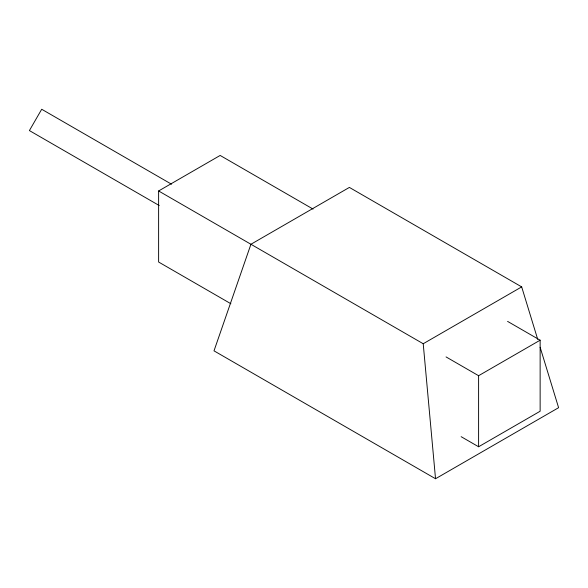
<?xml version="1.0" encoding="UTF-8"?>
<svg xmlns="http://www.w3.org/2000/svg" width="588" height="588" viewBox="0 0 588 588"><rect width="100%" height="100%" fill="white"/><g stroke="black" fill="none" stroke-linecap="round" stroke-linejoin="round"><path stroke-width="0.88" d="M230.878 303.739L158.62 262.027L158.62 190.968L220.155 155.445L313.059 209.078M158.62 190.968L423.22 343.737L521.681 286.893L537.733 339.416M446.049 356.916L478.603 375.71L540.137 340.187L540.137 411.24L478.603 446.762L461.139 436.678M521.681 286.893L349.382 187.418L250.929 244.263L214.003 350.845L435.532 478.742L558.6 407.69L540.137 347.287M507.584 321.386L540.137 340.187M171.527 184.213L41.704 109.258L29.4 130.573L159.216 205.528M423.22 343.737L435.532 478.742M478.603 375.71L478.603 446.762"/></g></svg>
